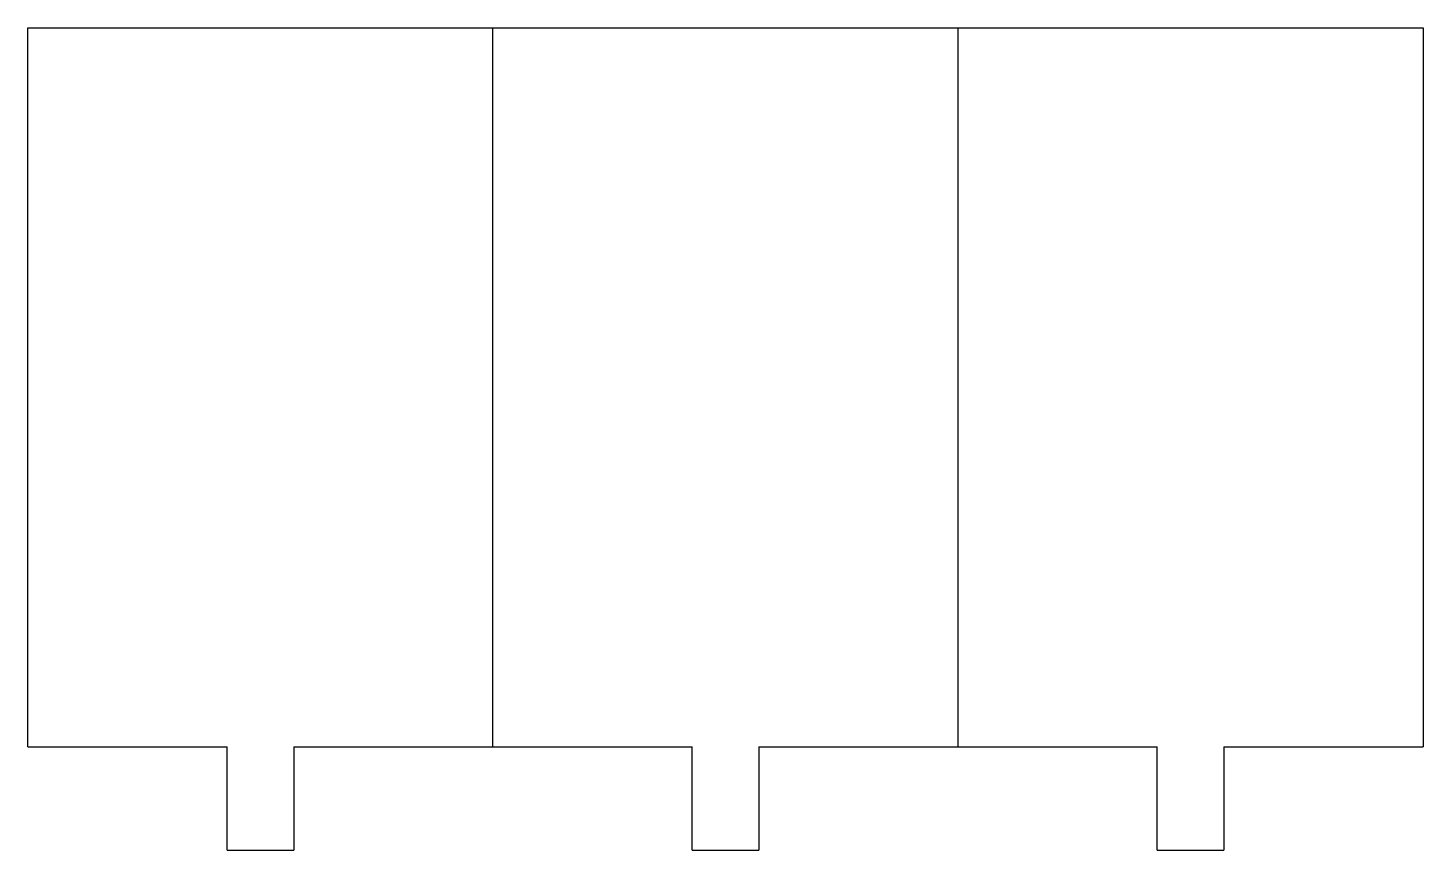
# Model space of a CAD drawing. Header units: millimetres. Extents: x 0 to 165, y -97 to 0.
import ezdxf

# ---------------------------------------------------------------- set-up
doc = ezdxf.new("R2010")
doc.units = ezdxf.units.MM

msp = doc.modelspace()

# ---------------------------------------------------------------- linework, layer by layer
for p, q in [((0, -85), (0, 0)), ((0, 0), (165, 0)), ((55, -85), (55, 0)), ((110, -85), (110, 0)), ((165, 0), (165, -85)), ((0, -85), (23.55, -85)), ((23.55, -97.2), (23.55, -85)), ((31.45, -85), (31.45, -97.2)), ((31.45, -85), (55, -85)), ((55, -85), (78.55, -85)), ((78.55, -97.2), (78.55, -85)), ((86.45, -85), (86.45, -97.2)), ((86.45, -85), (110, -85)), ((110, -85), (133.55, -85)), ((133.55, -97.2), (133.55, -85)), ((141.45, -85), (141.45, -97.2)), ((141.45, -85), (165, -85)), ((23.55, -97.2), (31.45, -97.2)), ((78.55, -97.2), (86.45, -97.2)), ((133.55, -97.2), (141.45, -97.2))]:
    msp.add_line(p, q)

doc.saveas('drawing.dxf')
